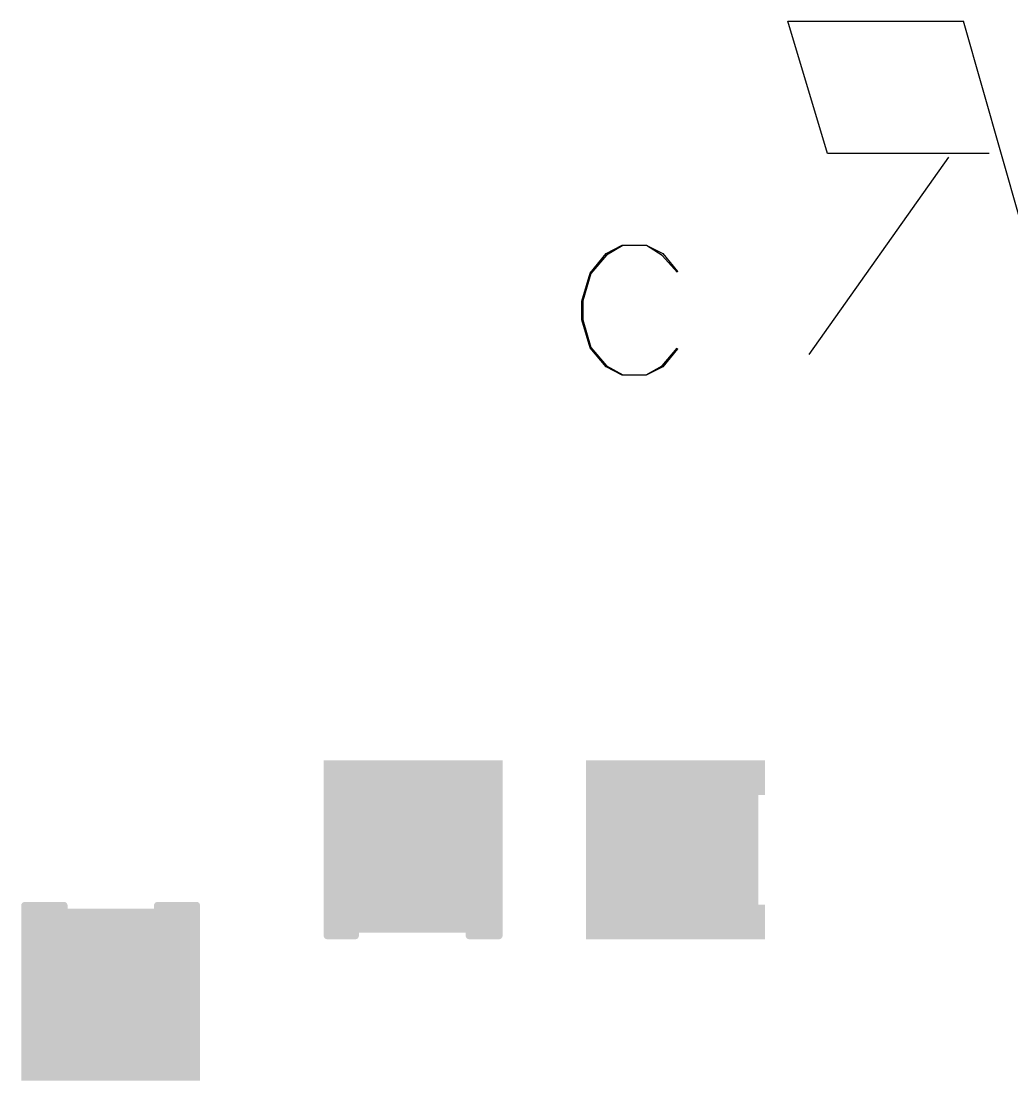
# Model space of a CAD drawing. Extents: x 0 to 3.48, y -0.08 to 2.34.
# Drawn here: x 1.8311 to 1.9795, y 1.6629 to 1.8216 of the extents above; entities that cross this region are included whole.
import ezdxf

# ---------------------------------------------------------------- set-up
doc = ezdxf.new("R2010")
doc.units = 0
doc.layers.add('GBS', color=7, linetype='Continuous')
doc.layers.add('GTO', color=7, linetype='Continuous')

msp = doc.modelspace()

# ---------------------------------------------------------------- linework, layer by layer
at = {"layer": 'GBS'}
for points in [[(1.8764, 1.6851), (1.8764, 1.7109), (1.9032, 1.6851), (1.9032, 1.7109)], [(1.87641, 1.7109), (1.87641, 1.7109), (1.9032, 1.7109), (1.87641, 1.7109)], [(1.9157, 1.70572), (1.9157, 1.7109), (1.9425, 1.70572), (1.9425, 1.7109)], [(1.91571, 1.7109), (1.91571, 1.7109), (1.9425, 1.7109), (1.91571, 1.7109)], [(1.9157, 1.70571), (1.9157, 1.70572), (1.9425, 1.70571), (1.9425, 1.70572)], [(1.9157, 1.7057), (1.9157, 1.70571), (1.9415, 1.7057), (1.94151, 1.70571)], [(1.9157, 1.70571), (1.9157, 1.70571), (1.94151, 1.70571), (1.9425, 1.70571)], [(1.9157, 1.6893), (1.9157, 1.7057), (1.9415, 1.6893), (1.9415, 1.7057)], [(1.8311, 1.68919), (1.83111, 1.68923), (1.83805, 1.68919), (1.83804, 1.68923)], [(1.8311, 1.68918), (1.8311, 1.68919), (1.83805, 1.68918), (1.83805, 1.68919)], [(1.8311, 1.68914), (1.8311, 1.68918), (1.83805, 1.68914), (1.83805, 1.68918)], [(1.8311, 1.68871), (1.8311, 1.68914), (1.83805, 1.68871), (1.83805, 1.68914)], [(1.83111, 1.68924), (1.83112, 1.68928), (1.83804, 1.68924), (1.83803, 1.68928)], [(1.83111, 1.68923), (1.83111, 1.68924), (1.83804, 1.68923), (1.83804, 1.68924)], [(1.83112, 1.68928), (1.83114, 1.68933), (1.83803, 1.68928), (1.83802, 1.68933)], [(1.83114, 1.68933), (1.83115, 1.68937), (1.83801, 1.68933), (1.838, 1.68937)], [(1.83114, 1.68933), (1.83114, 1.68933), (1.83802, 1.68933), (1.83801, 1.68933)], [(1.83115, 1.68937), (1.83116, 1.68938), (1.838, 1.68937), (1.838, 1.68938)], [(1.83116, 1.68938), (1.83118, 1.68942), (1.838, 1.68938), (1.83797, 1.68942)], [(1.83118, 1.68942), (1.8312, 1.68946), (1.83797, 1.68942), (1.83795, 1.68946)], [(1.8312, 1.68946), (1.83123, 1.6895), (1.83795, 1.68946), (1.83792, 1.6895)], [(1.83123, 1.6895), (1.83127, 1.68953), (1.83792, 1.6895), (1.83789, 1.68953)], [(1.83127, 1.68954), (1.8313, 1.68957), (1.83788, 1.68954), (1.83785, 1.68957)], [(1.83127, 1.68953), (1.83127, 1.68954), (1.83789, 1.68953), (1.83788, 1.68954)], [(1.8313, 1.68957), (1.83134, 1.6896), (1.83785, 1.68957), (1.83781, 1.6896)], [(1.83134, 1.6896), (1.83138, 1.68962), (1.83781, 1.6896), (1.83777, 1.68962)], [(1.83138, 1.68963), (1.83143, 1.68965), (1.83777, 1.68963), (1.83773, 1.68965)], [(1.83138, 1.68962), (1.83138, 1.68963), (1.83777, 1.68962), (1.83777, 1.68963)], [(1.83143, 1.68965), (1.83147, 1.68967), (1.83772, 1.68965), (1.83768, 1.68967)], [(1.83143, 1.68965), (1.83143, 1.68965), (1.83773, 1.68965), (1.83772, 1.68965)], [(1.83147, 1.68967), (1.83152, 1.68968), (1.83768, 1.68967), (1.83763, 1.68968)], [(1.83152, 1.68968), (1.83157, 1.68969), (1.83763, 1.68968), (1.83759, 1.68969)], [(1.83157, 1.68969), (1.83161, 1.6897), (1.83758, 1.68969), (1.83754, 1.6897)], [(1.83157, 1.68969), (1.83157, 1.68969), (1.83759, 1.68969), (1.83758, 1.68969)], [(1.83161, 1.6897), (1.83162, 1.6897), (1.83754, 1.6897), (1.83753, 1.6897)], [(1.83162, 1.6897), (1.83167, 1.6897), (1.83753, 1.6897), (1.83749, 1.6897)], [(1.85098, 1.68924), (1.85099, 1.68928), (1.85789, 1.68924), (1.85788, 1.68928)], [(1.85098, 1.68923), (1.85098, 1.68924), (1.85789, 1.68923), (1.85789, 1.68924)], [(1.85098, 1.68919), (1.85098, 1.68923), (1.8579, 1.68919), (1.85789, 1.68923)], [(1.85098, 1.68918), (1.85098, 1.68919), (1.8579, 1.68918), (1.8579, 1.68919)], [(1.85098, 1.68914), (1.85098, 1.68918), (1.8579, 1.68914), (1.8579, 1.68918)], [(1.85098, 1.68871), (1.85098, 1.68914), (1.8579, 1.68871), (1.8579, 1.68914)], [(1.85099, 1.68928), (1.85101, 1.68933), (1.85788, 1.68928), (1.85787, 1.68933)], [(1.85101, 1.68933), (1.85103, 1.68937), (1.85787, 1.68933), (1.85785, 1.68937)], [(1.85103, 1.68938), (1.85105, 1.68942), (1.85785, 1.68938), (1.85783, 1.68942)], [(1.85103, 1.68937), (1.85103, 1.68938), (1.85785, 1.68937), (1.85785, 1.68938)], [(1.85105, 1.68942), (1.85108, 1.68946), (1.85783, 1.68942), (1.8578, 1.68946)], [(1.85108, 1.68946), (1.85111, 1.6895), (1.8578, 1.68946), (1.85777, 1.6895)], [(1.85111, 1.6895), (1.85114, 1.68953), (1.85777, 1.6895), (1.85774, 1.68953)], [(1.85114, 1.68954), (1.85117, 1.68957), (1.85774, 1.68954), (1.8577, 1.68957)], [(1.85114, 1.68953), (1.85114, 1.68954), (1.85774, 1.68953), (1.85774, 1.68954)], [(1.85118, 1.68957), (1.85121, 1.6896), (1.8577, 1.68957), (1.85766, 1.6896)], [(1.85122, 1.6896), (1.85126, 1.68962), (1.85766, 1.6896), (1.85762, 1.68962)], [(1.85126, 1.68963), (1.8513, 1.68965), (1.85762, 1.68963), (1.85758, 1.68965)], [(1.85126, 1.68962), (1.85126, 1.68963), (1.85762, 1.68962), (1.85762, 1.68963)], [(1.8513, 1.68965), (1.85134, 1.68967), (1.85758, 1.68965), (1.85753, 1.68967)], [(1.85135, 1.68967), (1.85139, 1.68968), (1.85753, 1.68967), (1.85749, 1.68968)], [(1.85139, 1.68968), (1.85144, 1.68969), (1.85748, 1.68968), (1.85744, 1.68969)], [(1.85139, 1.68968), (1.85139, 1.68968), (1.85749, 1.68968), (1.85748, 1.68968)], [(1.85144, 1.68969), (1.85149, 1.6897), (1.85744, 1.68969), (1.85739, 1.6897)], [(1.85149, 1.6897), (1.85149, 1.6897), (1.85739, 1.6897), (1.85738, 1.6897)], [(1.85149, 1.6897), (1.85154, 1.6897), (1.85738, 1.6897), (1.85734, 1.6897)], [(1.9157, 1.68929), (1.9157, 1.6893), (1.9425, 1.68929), (1.9425, 1.6893)], [(1.9157, 1.6893), (1.9157, 1.6893), (1.9425, 1.6893), (1.94151, 1.6893)], [(1.9157, 1.6893), (1.9157, 1.6893), (1.94151, 1.6893), (1.9415, 1.6893)], [(1.9157, 1.68411), (1.9157, 1.68929), (1.9425, 1.68411), (1.9425, 1.68929)], [(1.8311, 1.6887), (1.8311, 1.68871), (1.83806, 1.6887), (1.83805, 1.68871)], [(1.8311, 1.66291), (1.8311, 1.6887), (1.8579, 1.66291), (1.8579, 1.6887)], [(1.85097, 1.6887), (1.85098, 1.68871), (1.8579, 1.6887), (1.8579, 1.68871)], [(1.8764, 1.68509), (1.8764, 1.6851), (1.88169, 1.68509), (1.88169, 1.6851)], [(1.8764, 1.6851), (1.8764, 1.6851), (1.88169, 1.6851), (1.89765, 1.6851)], [(1.8764, 1.68466), (1.8764, 1.68509), (1.88169, 1.68466), (1.88169, 1.68509)], [(1.8764, 1.68461), (1.8764, 1.68466), (1.88168, 1.68461), (1.88169, 1.68466)], [(1.87641, 1.68457), (1.8764, 1.68461), (1.88168, 1.68457), (1.88168, 1.68461)], [(1.87641, 1.68456), (1.87641, 1.68457), (1.88168, 1.68456), (1.88168, 1.68457)], [(1.87642, 1.68452), (1.87641, 1.68456), (1.88167, 1.68452), (1.88168, 1.68456)], [(1.87644, 1.68447), (1.87642, 1.68452), (1.88165, 1.68447), (1.88167, 1.68452)], [(1.87645, 1.68443), (1.87644, 1.68447), (1.88163, 1.68443), (1.88165, 1.68447)], [(1.87646, 1.68442), (1.87645, 1.68443), (1.88163, 1.68442), (1.88163, 1.68443)], [(1.87648, 1.68438), (1.87646, 1.68442), (1.88161, 1.68438), (1.88163, 1.68442)], [(1.8765, 1.68434), (1.87648, 1.68438), (1.88159, 1.68434), (1.88161, 1.68438)], [(1.87653, 1.6843), (1.8765, 1.68434), (1.88156, 1.6843), (1.88158, 1.68434)], [(1.8765, 1.68434), (1.8765, 1.68434), (1.88158, 1.68434), (1.88159, 1.68434)], [(1.87657, 1.68427), (1.87653, 1.6843), (1.88152, 1.68427), (1.88155, 1.6843)], [(1.87653, 1.6843), (1.87653, 1.6843), (1.88155, 1.6843), (1.88156, 1.6843)], [(1.87657, 1.68426), (1.87657, 1.68427), (1.88152, 1.68426), (1.88152, 1.68427)], [(1.8766, 1.68423), (1.87657, 1.68426), (1.88149, 1.68423), (1.88152, 1.68426)], [(1.87664, 1.6842), (1.8766, 1.68423), (1.88145, 1.6842), (1.88149, 1.68423)], [(1.87668, 1.68418), (1.87664, 1.6842), (1.88141, 1.68418), (1.88145, 1.6842)], [(1.87673, 1.68415), (1.87668, 1.68418), (1.88136, 1.68415), (1.8814, 1.68418)], [(1.87668, 1.68418), (1.87668, 1.68418), (1.8814, 1.68418), (1.88141, 1.68418)], [(1.87677, 1.68413), (1.87673, 1.68415), (1.88132, 1.68413), (1.88136, 1.68415)], [(1.87682, 1.68412), (1.87677, 1.68413), (1.88127, 1.68412), (1.88132, 1.68413)], [(1.87687, 1.68411), (1.87682, 1.68412), (1.88122, 1.68411), (1.88127, 1.68412)], [(1.87692, 1.6841), (1.87687, 1.68411), (1.88117, 1.6841), (1.88122, 1.68411)], [(1.87696, 1.6841), (1.87692, 1.6841), (1.88112, 1.6841), (1.88117, 1.6841)], [(1.89766, 1.68509), (1.89765, 1.6851), (1.9032, 1.68509), (1.9032, 1.6851)], [(1.89766, 1.68466), (1.89766, 1.68509), (1.9032, 1.68466), (1.9032, 1.68509)], [(1.89766, 1.68461), (1.89766, 1.68466), (1.9032, 1.68461), (1.9032, 1.68466)], [(1.89767, 1.68457), (1.89766, 1.68461), (1.90319, 1.68457), (1.9032, 1.68461)], [(1.89767, 1.68456), (1.89767, 1.68457), (1.90319, 1.68456), (1.90319, 1.68457)], [(1.89768, 1.68452), (1.89767, 1.68456), (1.90318, 1.68452), (1.90319, 1.68456)], [(1.8977, 1.68447), (1.89768, 1.68452), (1.90317, 1.68447), (1.90318, 1.68452)], [(1.89771, 1.68443), (1.8977, 1.68447), (1.90315, 1.68443), (1.90317, 1.68447)], [(1.89772, 1.68442), (1.89771, 1.68443), (1.90315, 1.68442), (1.90315, 1.68443)], [(1.89774, 1.68438), (1.89772, 1.68442), (1.90313, 1.68438), (1.90315, 1.68442)], [(1.89776, 1.68434), (1.89774, 1.68438), (1.9031, 1.68434), (1.90313, 1.68438)], [(1.89779, 1.6843), (1.89776, 1.68434), (1.90307, 1.6843), (1.9031, 1.68434)], [(1.89783, 1.68427), (1.89779, 1.6843), (1.90304, 1.68427), (1.90307, 1.6843)], [(1.89783, 1.68426), (1.89783, 1.68427), (1.90304, 1.68426), (1.90304, 1.68427)], [(1.89786, 1.68423), (1.89783, 1.68426), (1.903, 1.68423), (1.90304, 1.68426)], [(1.8979, 1.6842), (1.89786, 1.68423), (1.90296, 1.6842), (1.903, 1.68423)], [(1.89794, 1.68418), (1.8979, 1.6842), (1.90292, 1.68418), (1.90296, 1.6842)], [(1.89799, 1.68415), (1.89794, 1.68418), (1.90288, 1.68415), (1.90292, 1.68418)], [(1.89803, 1.68413), (1.89799, 1.68415), (1.90283, 1.68413), (1.90288, 1.68415)], [(1.89808, 1.68412), (1.89803, 1.68413), (1.90279, 1.68412), (1.90283, 1.68413)], [(1.89813, 1.68411), (1.89808, 1.68412), (1.90274, 1.68411), (1.90278, 1.68412)], [(1.89808, 1.68412), (1.89808, 1.68412), (1.90278, 1.68412), (1.90279, 1.68412)], [(1.89818, 1.6841), (1.89813, 1.68411), (1.90269, 1.6841), (1.90274, 1.68411)], [(1.89822, 1.6841), (1.89818, 1.6841), (1.90264, 1.6841), (1.90269, 1.6841)], [(1.9157, 1.6841), (1.9157, 1.68411), (1.9425, 1.6841), (1.9425, 1.68411)], [(1.8311, 1.6629), (1.8311, 1.66291), (1.8579, 1.6629), (1.8579, 1.66291)]]:
    msp.add_solid(points, dxfattribs=at)
at = {"layer": 'GTO'}
for points in [[(1.9459, 1.82162), (1.97222, 1.82162)], [(1.95187, 1.80179), (1.9459, 1.82162)], [(1.98645, 1.77171), (1.97222, 1.82162)], [(1.97605, 1.80179), (1.95187, 1.80179)], [(1.94914, 1.77171), (1.97001, 1.80127)], [(1.92472, 1.78808), (1.92721, 1.7868), (1.92942, 1.78414), (1.92933, 1.78404), (1.92708, 1.78654), (1.92473, 1.78803), (1.9212, 1.78803), (1.91874, 1.78655), (1.9164, 1.78382), (1.91523, 1.77975), (1.91523, 1.77691), (1.9164, 1.77273), (1.91875, 1.77001), (1.9212, 1.76864), (1.92472, 1.76864), (1.92708, 1.77001), (1.92933, 1.77262), (1.92942, 1.77253), (1.92721, 1.76987), (1.92472, 1.76858), (1.92111, 1.76858), (1.91871, 1.76987), (1.9163, 1.77267), (1.91509, 1.77688), (1.91509, 1.77967), (1.9163, 1.78389), (1.91871, 1.7868), (1.92111, 1.78808), (1.92472, 1.78808)]]:
    msp.add_lwpolyline(points, dxfattribs=at)

doc.saveas('drawing.dxf')
